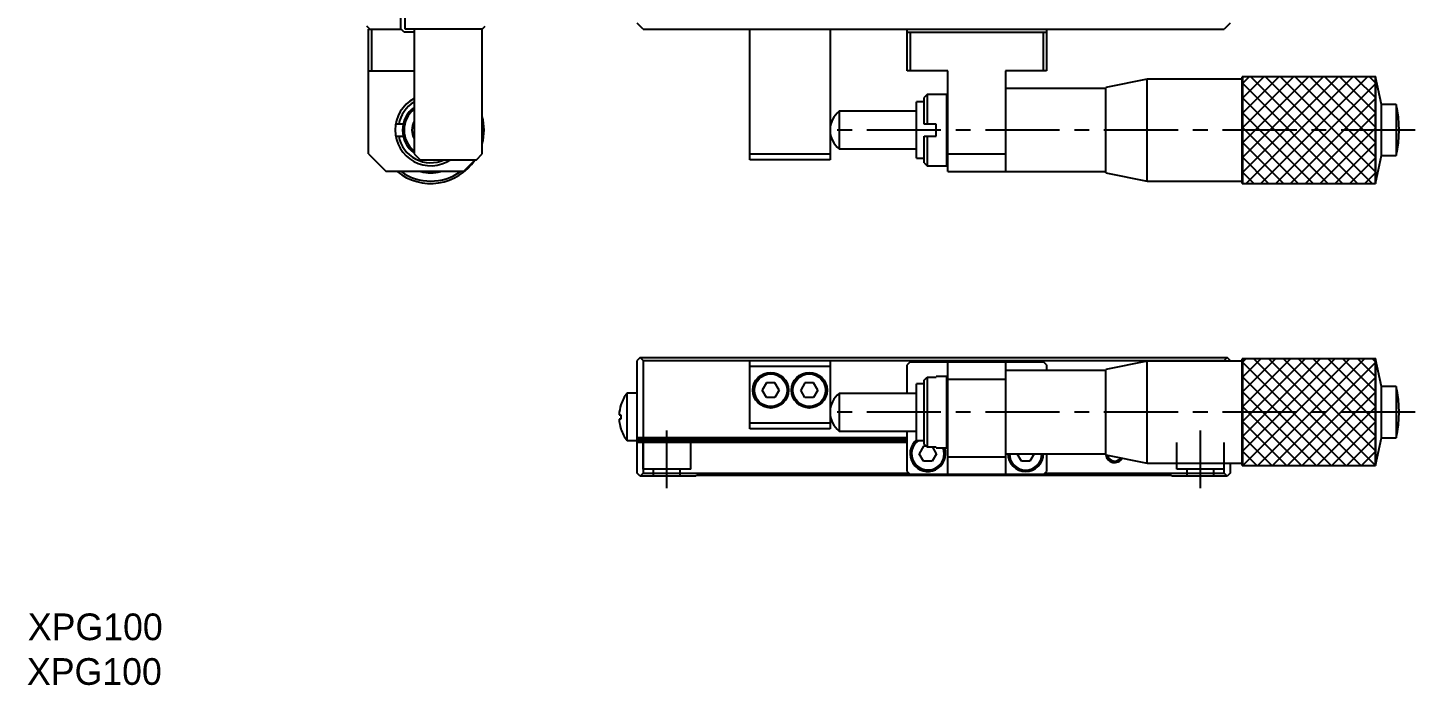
# Model space of a CAD drawing. Extents: x -23 to 395, y 12 to 275.
# Drawn here: x -23.3 to 210.7, y 12 to 122.9 of the extents above; entities that cross this region are included whole.
import ezdxf

# ---------------------------------------------------------------- set-up
doc = ezdxf.new("R2010")
doc.units = 0
doc.header["$LTSCALE"] = 10
doc.linetypes.add('CENTER', pattern=[2, 1.25, -0.25, 0.25, -0.25])
doc.linetypes.add('DASHED', pattern=[3.5, 2, -1.5])
doc.layers.get('0').update_dxf_attribs({"linetype": 'CONTINUOUS'})
doc.layers.add('CENTER', color=1, linetype='CENTER')
doc.styles.get("Standard").update_dxf_attribs({"font": 'FGP教科書体NT-M'})

msp = doc.modelspace()

# ---------------------------------------------------------------- linework, layer by layer
at = {"color": 7, "linetype": 'CONTINUOUS'}
for p, q in [((39.540486, 138.104432), (39.540486, 122.604432)), ((40.340486, 122.604432), (40.340486, 128.104432)), ((34.340486, 122.604432), (33.840486, 123.104432)), ((34.140486, 101.604432), (34.140486, 122.604432)), ((34.140486, 122.604432), (39.640486, 122.604432)), ((34.640486, 122.604432), (34.640486, 115.604432)), ((40.140486, 122.104432), (39.640486, 122.604432)), ((41.840486, 122.104432), (40.140486, 122.104432)), ((53.340486, 122.604432), (40.340486, 122.604432)), ((41.840486, 122.604432), (41.840486, 101.604432)), ((53.340486, 122.604432), (53.840486, 123.104432)), ((53.340486, 101.604432), (53.340486, 122.604432)), ((80.48255, 122.604432), (79.48255, 123.604432)), ((80.48255, 122.604432), (178.48255, 122.604432)), ((98.48255, 100.604432), (98.48255, 122.604432)), ((111.98255, 122.604432), (111.98255, 100.604432)), ((124.98255, 115.604432), (124.98255, 122.604432)), ((124.98255, 122.104432), (148.48255, 122.104432)), ((125.48255, 122.104432), (125.48255, 115.604432)), ((147.98255, 115.604432), (147.98255, 122.104432)), ((148.48255, 122.604432), (148.48255, 115.604432)), ((179.48255, 123.604432), (178.48255, 122.604432)), ((34.140486, 115.604432), (41.840486, 115.604432)), ((131.88255, 115.604432), (124.98255, 115.604432)), ((131.88255, 98.604432), (131.88255, 115.604432)), ((148.48255, 115.604432), (141.58255, 115.604432)), ((141.58255, 115.604432), (141.58255, 98.604432)), ((158.48255, 112.604432), (141.58255, 112.604432)), ((165.48255, 114.204432), (158.48255, 112.804432)), ((158.48255, 98.404432), (158.48255, 112.804432)), ((165.48255, 97.004432), (165.48255, 114.204432)), ((181.48255, 114.204432), (165.48255, 114.204432)), ((203.98255, 114.604432), (181.48255, 114.604432)), ((181.48255, 96.604432), (181.48255, 114.604432)), ((204.98255, 109.904432), (203.98255, 114.604432)), ((203.98255, 96.604432), (203.98255, 114.604432)), ((127.88255, 110.354432), (126.58255, 110.354432)), ((126.58255, 100.854432), (126.58255, 110.354432)), ((128.38255, 111.604432), (127.88255, 111.104432)), ((127.88255, 106.604432), (127.88255, 111.104432)), ((128.38255, 111.604432), (128.38255, 106.604431)), ((131.68255, 111.604432), (128.38255, 111.604432)), ((131.68255, 99.604432), (131.68255, 111.604432)), ((131.88255, 111.404432), (131.68255, 111.604432)), ((126.58255, 108.779432), (113.549729, 108.779432)), ((113.549729, 108.779432), (113.549729, 102.429432)), ((207.48255, 109.904432), (204.98255, 109.904432)), ((204.98255, 101.304432), (204.98255, 109.904432)), ((207.48255, 109.904432), (207.48255, 101.304432)), ((39.996942, 106.604432), (38.724406, 106.604432)), ((129.88255, 106.604428), (127.88255, 106.604432)), ((129.88255, 104.604431), (129.88255, 106.604431)), ((38.724406, 104.604432), (39.996942, 104.604432)), ((127.88255, 100.104432), (127.88255, 104.604432)), ((127.88255, 104.604432), (129.88255, 104.604428)), ((128.38255, 104.604431), (128.38255, 99.604432)), ((34.140486, 101.604432), (37.140486, 98.604432)), ((41.840486, 101.604432), (42.840486, 100.604432)), ((52.340486, 100.604432), (53.340486, 101.604432)), ((98.48255, 101.604432), (111.98255, 101.604432)), ((113.549729, 102.429432), (126.58255, 102.429432)), ((126.58255, 100.854432), (127.88255, 100.854432)), ((131.88255, 101.604432), (141.58255, 101.604432)), ((203.98255, 96.604432), (204.98255, 101.304432)), ((204.98255, 101.304432), (207.48255, 101.304432)), ((50.140486, 98.604432), (37.140486, 98.604432)), ((42.840486, 100.604432), (52.340486, 100.604432)), ((50.140486, 98.604432), (52.140486, 100.604432)), ((111.98255, 100.604432), (98.48255, 100.604432)), ((127.88255, 100.104432), (128.38255, 99.604432)), ((128.38255, 99.604432), (131.68255, 99.604432)), ((131.68255, 99.604432), (131.88255, 99.804432)), ((131.88255, 98.604432), (158.48255, 98.604432)), ((158.48255, 98.404432), (165.48255, 97.004432)), ((165.48255, 97.004432), (181.48255, 97.004432)), ((181.48255, 96.604432), (203.98255, 96.604432)), ((79.98255, 67.260094), (79.48255, 66.760094)), ((79.48255, 47.760094), (79.48255, 66.760094)), ((80.48255, 66.760094), (79.98255, 67.260094)), ((79.98255, 67.260094), (178.98255, 67.260094)), ((80.48255, 66.760094), (80.48255, 53.760094)), ((80.48255, 66.760094), (178.48255, 66.760094)), ((98.48255, 55.260094), (98.48255, 66.760094)), ((111.98255, 65.760094), (98.48255, 65.760094)), ((111.98255, 66.760094), (111.98255, 55.260094)), ((125.48255, 66.560094), (124.98255, 66.060094)), ((124.98255, 61.235094), (124.98255, 66.060094)), ((125.48255, 66.560094), (147.98255, 66.560094)), ((131.88255, 47.560094), (131.88255, 66.560094)), ((141.58255, 66.560094), (141.58255, 47.560094)), ((148.48255, 66.060094), (147.98255, 66.560094)), ((148.48255, 66.060094), (148.48255, 65.060094)), ((165.48255, 66.660094), (158.48255, 65.260094)), ((181.48255, 66.660094), (165.48255, 66.660094)), ((165.48255, 49.460094), (165.48255, 66.660094)), ((178.98255, 67.260094), (178.48255, 66.760094)), ((178.48255, 66.660094), (178.48255, 66.760094)), ((179.48255, 66.760094), (178.98255, 67.260094)), ((179.48255, 66.760094), (179.48255, 66.660094)), ((203.98255, 67.060094), (181.48255, 67.060094)), ((181.48255, 49.060094), (181.48255, 67.060094)), ((203.98255, 49.060094), (203.98255, 67.060094)), ((204.98255, 62.360094), (203.98255, 67.060094)), ((127.88255, 63.468421), (128.38255, 63.976174)), ((127.88255, 52.651767), (127.88255, 63.468421)), ((128.38255, 63.976174), (128.38255, 52.144014)), ((128.38255, 63.976174), (129.88255, 63.976174)), ((129.88255, 63.976174), (129.88255, 64.060094)), ((131.68255, 64.060094), (129.88255, 64.060094)), ((131.68255, 52.060094), (131.68255, 64.060094)), ((131.88255, 63.860094), (131.68255, 64.060094)), ((141.58255, 63.560094), (131.88255, 63.560094)), ((158.48255, 65.060094), (141.58255, 65.060094)), ((158.48255, 50.860094), (158.48255, 65.260094)), ((77.759074, 53.260094), (77.759074, 61.260094)), ((79.48255, 61.260094), (77.759074, 61.260094)), ((101.260862, 63.010094), (100.539174, 61.760094)), ((101.260862, 60.510094), (100.539174, 61.760094)), ((102.704237, 63.010094), (101.260862, 63.010094)), ((103.425925, 61.760094), (102.704237, 63.010094)), ((103.425925, 61.760094), (102.704237, 60.510094)), ((107.760862, 63.010094), (107.039174, 61.760094)), ((107.760862, 60.510094), (107.039174, 61.760094)), ((109.204237, 63.010094), (107.760862, 63.010094)), ((109.925925, 61.760094), (109.204237, 63.010094)), ((109.925925, 61.760094), (109.204237, 60.510094)), ((113.549729, 61.235094), (113.549729, 54.885094)), ((126.58255, 61.235094), (113.549729, 61.235094)), ((127.88255, 62.810094), (126.58255, 62.810094)), ((126.58255, 53.310094), (126.58255, 62.810094)), ((204.98255, 53.760094), (204.98255, 62.360094)), ((207.48255, 62.360094), (204.98255, 62.360094)), ((207.48255, 62.360094), (207.48255, 53.760094)), ((76.710918, 59.299938), (76.719967, 59.295525)), ((102.704237, 60.510094), (101.260862, 60.510094)), ((109.204237, 60.510094), (107.760862, 60.510094)), ((76.402519, 57.620094), (76.719967, 57.620094)), ((76.719967, 56.900094), (76.402519, 56.900094)), ((76.719967, 57.620094), (76.719967, 56.900094)), ((98.48255, 56.260094), (111.98255, 56.260094)), ((76.719967, 55.224664), (76.710918, 55.22025)), ((111.98255, 55.260094), (98.48255, 55.260094)), ((113.549729, 54.885094), (126.58255, 54.885094)), ((124.98255, 48.060094), (124.98255, 54.885094)), ((77.759074, 53.260094), (124.98255, 53.260094)), ((124.98255, 53.760094), (79.48255, 53.760094)), ((79.48255, 53.560094), (79.78255, 53.260094)), ((124.98255, 52.960094), (79.48255, 52.960094)), ((79.63255, 53.410094), (79.78255, 53.560094)), ((79.78255, 53.760094), (79.78255, 53.560094)), ((79.78255, 53.560094), (124.98255, 53.560094)), ((80.48255, 52.960094), (80.48255, 47.760094)), ((126.58255, 53.310094), (127.88255, 53.310094)), ((127.760862, 52.310094), (127.039174, 51.060094)), ((128.219006, 52.310094), (127.760862, 52.310094)), ((128.38255, 52.144014), (127.88255, 52.651767)), ((129.88255, 52.144014), (128.38255, 52.144014)), ((129.925925, 51.060094), (129.300124, 52.144014)), ((129.88255, 52.060094), (129.88255, 52.144014)), ((129.88255, 52.060094), (131.68255, 52.060094)), ((131.68255, 52.060094), (131.88255, 52.260094)), ((203.98255, 49.060094), (204.98255, 53.760094)), ((204.98255, 53.760094), (207.48255, 53.760094)), ((127.760862, 49.810094), (127.039174, 51.060094)), ((129.204237, 49.810094), (127.760862, 49.810094)), ((129.925925, 51.060094), (129.204237, 49.810094)), ((131.88255, 50.560094), (141.58255, 50.560094)), ((141.58255, 51.060094), (158.48255, 51.060094)), ((144.260862, 49.810094), (143.539174, 51.060094)), ((145.704237, 49.810094), (144.260862, 49.810094)), ((146.425925, 51.060094), (145.704237, 49.810094)), ((148.48255, 51.060094), (148.48255, 48.060094)), ((158.48255, 50.860094), (165.48255, 49.460094)), ((165.48255, 49.460094), (181.48255, 49.460094)), ((178.48255, 47.760094), (178.48255, 49.460094)), ((179.48255, 49.460094), (179.48255, 47.760094)), ((79.98255, 47.260094), (79.48255, 47.760094)), ((80.48255, 47.760094), (79.98255, 47.260094)), ((89.28255, 47.260094), (79.98255, 47.260094)), ((80.48255, 47.760094), (125.28255, 47.760094)), ((89.28255, 47.260094), (89.48255, 47.460094)), ((89.48255, 47.460094), (169.48255, 47.460094)), ((124.98255, 48.060094), (125.48255, 47.560094)), ((147.98255, 47.560094), (125.48255, 47.560094)), ((147.98255, 47.560094), (148.48255, 48.060094)), ((148.18255, 47.760094), (178.48255, 47.760094)), ((169.48255, 47.460094), (169.68255, 47.260094)), ((178.98255, 47.260094), (169.68255, 47.260094)), ((178.98255, 47.260094), (178.48255, 47.760094)), ((179.48255, 47.760094), (178.98255, 47.260094)), ((181.48255, 49.060094), (203.98255, 49.060094))]:
    msp.add_line(p, q, dxfattribs=at)
at = {"color": 3, "linetype": 'CONTINUOUS'}
for p, q in [((181.53255, 113.470652), (182.666329, 114.604432)), ((181.53255, 110.970652), (185.166329, 114.604432)), ((181.53255, 108.470652), (187.666329, 114.604432)), ((181.53255, 105.970652), (190.166329, 114.604432)), ((181.53255, 103.470652), (192.666329, 114.604432)), ((181.53255, 100.970652), (195.166329, 114.604432)), ((181.53255, 98.470652), (197.666329, 114.604432)), ((181.53255, 113.520484), (198.448602, 96.604432)), ((182.166329, 96.604432), (200.166329, 114.604432)), ((182.948602, 114.604432), (200.948602, 96.604432)), ((184.666329, 96.604432), (202.666329, 114.604432)), ((185.448602, 114.604432), (203.448602, 96.604432)), ((187.166329, 96.604432), (204.03255, 113.470652)), ((187.948602, 114.604432), (204.03255, 98.520484)), ((190.448602, 114.604432), (204.03255, 101.020484)), ((192.948602, 114.604432), (204.03255, 103.520484)), ((195.448602, 114.604432), (204.03255, 106.020484)), ((197.948602, 114.604432), (204.03255, 108.520484)), ((200.448602, 114.604432), (204.03255, 111.020484)), ((202.948602, 114.604432), (204.03255, 113.520484)), ((181.53255, 111.020484), (195.948602, 96.604432)), ((189.666329, 96.604432), (204.03255, 110.970652)), ((181.53255, 108.520484), (193.448602, 96.604432)), ((192.166329, 96.604432), (204.03255, 108.470652)), ((181.53255, 106.020484), (190.948602, 96.604432)), ((194.666329, 96.604432), (204.03255, 105.970652)), ((181.53255, 103.520484), (188.448602, 96.604432)), ((197.166329, 96.604432), (204.03255, 103.470652)), ((181.53255, 101.020484), (185.948602, 96.604432)), ((199.666329, 96.604432), (204.03255, 100.970652)), ((181.53255, 98.520484), (183.448602, 96.604432)), ((202.166329, 96.604432), (204.03255, 98.470652)), ((181.53255, 66.464989), (182.127654, 67.060094)), ((181.53255, 63.964989), (184.627654, 67.060094)), ((181.53255, 61.464989), (187.127654, 67.060094)), ((181.53255, 58.964989), (189.627654, 67.060094)), ((181.53255, 56.464989), (192.127654, 67.060094)), ((181.53255, 53.964989), (194.627654, 67.060094)), ((181.53255, 51.464989), (197.127654, 67.060094)), ((181.53255, 66.514822), (198.987277, 49.060094)), ((181.627654, 49.060094), (199.627654, 67.060094)), ((183.487277, 67.060094), (201.487277, 49.060094)), ((184.127654, 49.060094), (202.127654, 67.060094)), ((185.987277, 67.060094), (203.987277, 49.060094)), ((186.627654, 49.060094), (204.03255, 66.464989)), ((188.487277, 67.060094), (204.03255, 51.514822)), ((190.987277, 67.060094), (204.03255, 54.014822)), ((193.487277, 67.060094), (204.03255, 56.514822)), ((195.987277, 67.060094), (204.03255, 59.014822)), ((198.487277, 67.060094), (204.03255, 61.514822)), ((200.987277, 67.060094), (204.03255, 64.014822)), ((203.487277, 67.060094), (204.03255, 66.514822)), ((181.53255, 64.014822), (196.487277, 49.060094)), ((189.127654, 49.060094), (204.03255, 63.964989)), ((181.53255, 61.514822), (193.987277, 49.060094)), ((191.627654, 49.060094), (204.03255, 61.464989)), ((181.53255, 59.014822), (191.487277, 49.060094)), ((194.127654, 49.060094), (204.03255, 58.964989)), ((181.53255, 56.514822), (188.987277, 49.060094)), ((196.627654, 49.060094), (204.03255, 56.464989)), ((181.53255, 54.014822), (186.487277, 49.060094)), ((199.127654, 49.060094), (204.03255, 53.964989)), ((181.53255, 51.514822), (183.987277, 49.060094)), ((201.627654, 49.060094), (204.03255, 51.464989))]:
    msp.add_line(p, q, dxfattribs=at)
at = {"color": 3, "linetype": 'DASHED'}
for p, q in [((204.03255, 114.604432), (181.53255, 114.604432)), ((181.53255, 114.604432), (181.53255, 96.604432)), ((204.03255, 96.604432), (204.03255, 114.604432)), ((181.53255, 96.604432), (204.03255, 96.604432)), ((204.03255, 67.060094), (181.53255, 67.060094)), ((181.53255, 67.060094), (181.53255, 49.060094)), ((204.03255, 49.060094), (204.03255, 67.060094)), ((80.48255, 48.460094), (80.48255, 52.960094)), ((88.48255, 48.460094), (88.48255, 52.960094)), ((170.48255, 48.460094), (170.48255, 52.960094)), ((178.48255, 48.460094), (178.48255, 52.960094)), ((88.48255, 48.460094), (80.48255, 48.460094)), ((82.23255, 47.260094), (82.23255, 48.460094)), ((86.73255, 47.260094), (86.73255, 48.460094)), ((178.48255, 48.460094), (170.48255, 48.460094)), ((172.23255, 47.260094), (172.23255, 48.460094)), ((176.73255, 47.260094), (176.73255, 48.460094)), ((181.53255, 49.060094), (204.03255, 49.060094))]:
    msp.add_line(p, q, dxfattribs=at)
at = {"color": 7, "linetype": 'CONTINUOUS'}
for centre, radius in [((101.98255, 61.760094), 3), ((101.98255, 61.760094), 2.75), ((108.48255, 61.760094), 3), ((108.48255, 61.760094), 2.75)]:
    msp.add_circle(centre, radius, dxfattribs=at)
for centre, radius, start, end in [((44.640486, 105.604432), 6, 117.818139, 303.55731), ((44.640486, 105.604432), 5.5, 120.603295, 169.524315), ((44.640486, 105.604432), 4.75, 126.119668, 233.880332), ((44.640486, 105.604432), 9, 345.164888, 14.835112), ((115.982706, 105.604432), 4, 127.462651, 232.537349), ((189.24255, 105.604432), 18.74, 346.734971, 13.265029), ((44.640486, 105.604432), 3.175, 151.871172, 208.128828), ((44.640486, 105.604432), 5.5, 190.475679, 294.619977), ((44.640486, 105.604432), 9, 231.057559, 325.859311), ((44.640486, 105.604432), 8.6, 234.484016, 305.515984), ((44.640486, 105.604432), 7.2, 256.463797, 283.536203), ((82.88255, 57.260094), 6.5, 142.020128, 161.710277), ((115.982706, 58.060094), 4, 127.462651, 232.537349), ((189.24255, 58.060094), 18.74, 346.734971, 13.265029), ((82.88255, 57.260094), 6.490023, 161.722202, 176.820185), ((82.88255, 57.260094), 6.490023, 183.179815, 198.277798), ((82.88255, 57.260094), 6.5, 198.289723, 217.979872), ((128.48255, 51.060094), 3, 129.296485, 19.471221), ((128.48255, 51.060094), 2.75, 125.096801, 21.323686), ((144.98255, 51.060094), 3, 180, 0), ((144.98255, 51.060094), 2.75, 180, 0), ((159.98255, 51.060094), 1.25, 191.783537, 325.596598)]:
    msp.add_arc(centre, radius, start, end, dxfattribs=at)
at = {"color": 3, "linetype": 'CONTINUOUS'}
for centre, radius, start, end in [((44.640486, 105.604432), 4.5, 128.478595, 231.521405), ((159.98255, 51.060094), 1.5, 187.768382, 329.611753)]:
    msp.add_arc(centre, radius, start, end, dxfattribs=at)
at = {"layer": 'CENTER', "color": 1, "linetype": 'CENTER'}
for p, q in [((210.692534, 105.604432), (111.98255, 105.604432)), ((210.692534, 58.060094), (111.98255, 58.060094)), ((84.48255, 45.260094), (84.48255, 54.960094)), ((174.48255, 45.260094), (174.48255, 54.960094))]:
    msp.add_line(p, q, dxfattribs=at)

# ---------------------------------------------------------------- texts
at = {"color": 7}
for p in [(-23.315225, 19.629456), (-23.466362, 12.098653)]:
    msp.add_text('XPG100', height=4.5, dxfattribs=at).set_placement(p)

doc.saveas('drawing.dxf')
